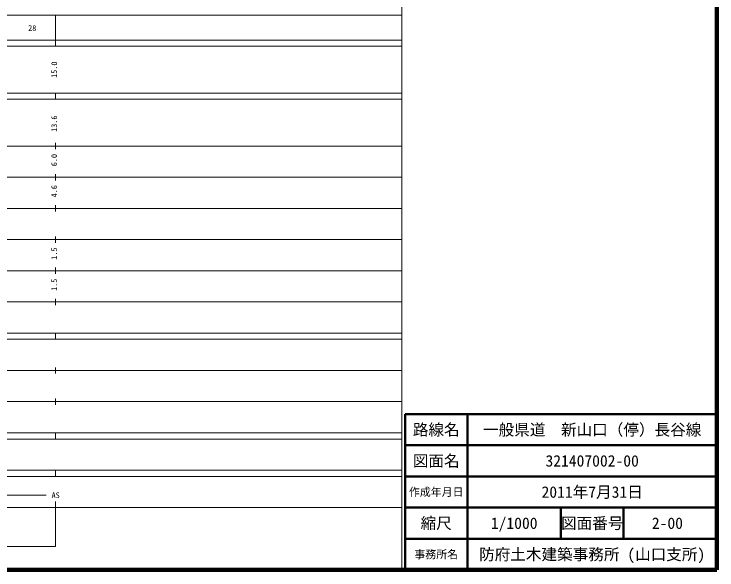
# Model space of a CAD drawing. Units: millimetres on the paper, enlarged 1000 times. Extents: x 40000 to 680000, y 20000 to 380000.
# Drawn here: x 454668 to 680000, y 20000 to 198357 of the extents above; entities that cross this region are included whole.
import ezdxf
from ezdxf.enums import TextEntityAlignment as Align

# ---------------------------------------------------------------- set-up
doc = ezdxf.new("R2010")
doc.units = ezdxf.units.MM
doc.header["$LTSCALE"] = 1000
for name, color, linetype, lineweight in [('M-TTL', 2, 'Continuous', 140), ('M-TTL-BAND', 7, 'Continuous', 13), ('M-TTL-FRAM', 2, 'Continuous', 50), ('M-TTL-LINE', 7, 'Continuous', 50)]:
    doc.layers.add(name, color=color, linetype=linetype, lineweight=lineweight)
doc.layers.add('M-TTL-TXT', color=7, linetype='Continuous')
doc.styles.add('ＭＳ ゴシック', font='')
doc.styles.get('ＭＳ ゴシック').set_extended_font_data('MS Gothic')

msp = doc.modelspace()

# ---------------------------------------------------------------- linework, layer by layer
at = {"layer": 'M-TTL'}
for p, q in [((680000, 20000), (680000, 380000)), ((40000, 20000), (680000, 20000))]:
    msp.add_line(p, q, dxfattribs=at)
at = {"layer": 'M-TTL-BAND'}
for p, q in [((579000, 20000), (579000, 370000)), ((68000, 198000), (579000, 198000)), ((468000, 188000), (468000, 198000)), ((40000, 190000), (579000, 190000)), ((40000, 188000), (579000, 188000)), ((40000, 173000), (579000, 173000)), ((468000, 171000), (468000, 173000)), ((40000, 171000), (579000, 171000)), ((40000, 156000), (579000, 156000)), ((468000, 155000), (468000, 157000)), ((468000, 145000), (468000, 147000)), ((46000, 146000), (579000, 146000)), ((52000, 136000), (579000, 136000)), ((468000, 135000), (468000, 137000)), ((468000, 125000), (468000, 127000)), ((46000, 126000), (579000, 126000)), ((52000, 116000), (579000, 116000)), ((468000, 115000), (468000, 117000)), ((46000, 106000), (579000, 106000)), ((468000, 105000), (468000, 107000)), ((40000, 96000), (579000, 96000)), ((468000, 94000), (468000, 96000)), ((40000, 94000), (579000, 94000)), ((49000, 84000), (579000, 84000)), ((468000, 83000), (468000, 85000)), ((468000, 73000), (468000, 75000)), ((40000, 74000), (579000, 74000)), ((40000, 64000), (579000, 64000)), ((468000, 62000), (468000, 64000)), ((40000, 62000), (579000, 62000)), ((40000, 52000), (579000, 52000)), ((468000, 50000), (468000, 52000)), ((40000, 50000), (579000, 50000)), ((71000, 44000), (465000, 44000)), ((468000, 27500), (468000, 42000)), ((40000, 40000), (579000, 40000)), ((68000, 27500), (468000, 27500))]:
    msp.add_line(p, q, dxfattribs=at)
at = {"layer": 'M-TTL-FRAM'}
for p, q in [((580000, 70000), (580000, 20000)), ((680000, 70000), (580000, 70000))]:
    msp.add_line(p, q, dxfattribs=at)
at = {"layer": 'M-TTL-LINE'}
for p, q in [((600000, 70000), (600000, 20000)), ((680000, 60000), (580000, 60000)), ((680000, 50000), (580000, 50000)), ((680000, 40000), (580000, 40000)), ((630000, 40000), (630000, 30000)), ((650000, 40000), (650000, 30000)), ((680000, 30000), (580000, 30000))]:
    msp.add_line(p, q, dxfattribs=at)

# ---------------------------------------------------------------- texts
at = {"layer": 'M-TTL-BAND', "style": 'ＭＳ ゴシック'}
for s, p in [('28', (460500, 192405)), ('AS', (468000, 42500))]:
    msp.add_text(s, height=1833, dxfattribs=at).set_placement(p, align=Align.BOTTOM_CENTER)
for s, p in [('15.0', (469000, 180500)), ('13.6', (469000, 163174)), ('6.0', (469000, 151500)), ('4.6', (469000, 141500)), ('1.5', (469000, 121500)), ('1.5', (469000, 111500))]:
    msp.add_text(s, height=1833, rotation=90, dxfattribs=at).set_placement(p, align=Align.BOTTOM_CENTER)
at = {"layer": 'M-TTL-TXT', "style": 'ＭＳ ゴシック'}
for s, height, p in [('路線名', 3666, (590000, 65000)), ('一般県道\u3000新山口（停）長谷線', 3666, (640000, 65000)), ('図面名', 3666, (590000, 55000)), ('321407002-00', 3666, (640000, 55000)), ('2011年7月31日', 3666, (640000, 45000)), ('作成年月日', 2566, (590000, 45000)), ('縮尺', 3666, (590000, 35000)), ('1/1000', 3666, (615000, 35000)), ('図面番号', 3666, (640000, 35000)), ('2-00', 3666, (664125, 35000)), ('防府土木建築事務所 (山口支所)', 3666, (640000, 25000)), ('事務所名', 2566, (590000, 25000))]:
    msp.add_text(s, height=height, dxfattribs=at).set_placement(p, align=Align.MIDDLE_CENTER)

doc.saveas('drawing.dxf')
